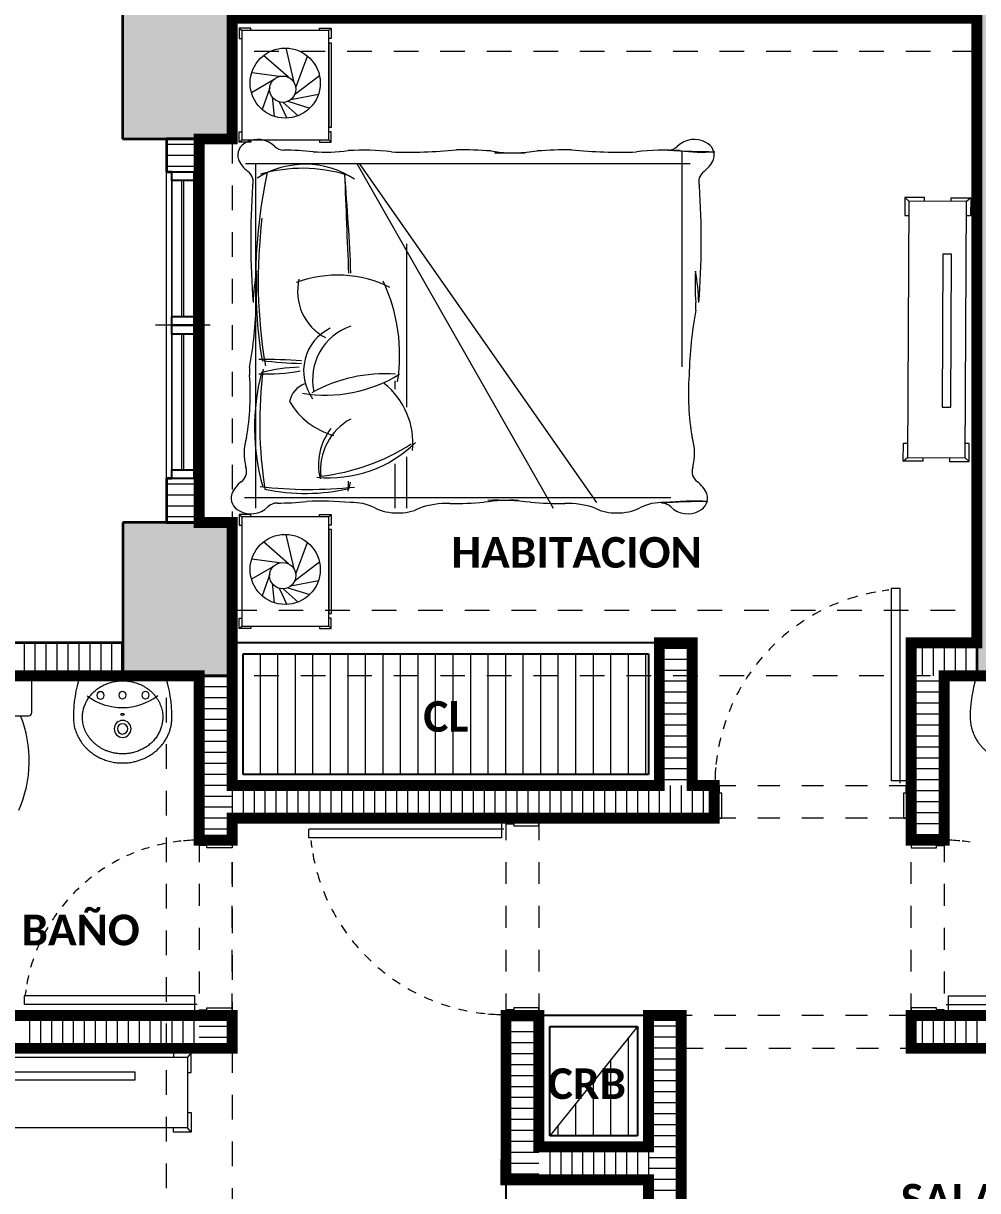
# Model space of a CAD drawing. Header units: metres. Extents: x -144 to 1000, y -717 to 29.
# Drawn here: x 547.71 to 552.06, y -562.77 to -557.44 of the extents above; entities that cross this region are included whole.
import ezdxf

# ---------------------------------------------------------------- set-up
doc = ezdxf.new("R2010")
doc.units = ezdxf.units.M
for name, pattern in [('Basculante', [0.11625, 0.075, -0.04125]), ('basculante modificado', [0.18, 0.1125, -0.0675]), ('Trazo', [0.45, 0.225, -0.225])]:
    doc.linetypes.add(name, pattern=pattern)
doc.layers.get('0').update_dxf_attribs({"color": 1})
doc.layers.add('00-MEDICION', color=30, linetype='Continuous')
for name, color, linetype, lineweight in [('A-DETL', 1, 'Continuous', 9), ('A-DETL-GENF', 1, 'Continuous', 9), ('A-DETL-MEDM', 1, 'Continuous', 30), ('A-DETL-THIN', 1, 'Continuous', 9), ('A-DOOR', 1, 'Continuous', 9), ('A-DOOR-FRAM', 1, 'Continuous', 9), ('A-DOOR-HDLN', 1, 'Trazo', 20), ('A-GENM', 1, 'Continuous', 9), ('A-GLAZ', 1, 'Continuous', 9), ('A-WALL', 4, 'Continuous', 9), ('G-ANNO-TEXT', 2, 'Continuous', 9), ('I-FURN', 2, 'Continuous', 9), ('P-SANR-FIXT', 1, 'Continuous', 9), ('S-COLS', 7, 'Continuous', 9)]:
    doc.layers.add(name, color=color, linetype=linetype, lineweight=lineweight)
doc.layers.add('A-WALL-PATT', color=7, linetype='Continuous', lineweight=35, true_color=0x9c9c9c)
doc.styles.add('Calibri_B', font='calibrib.ttf', dxfattribs={"height": 0.165})

# ---------------------------------------------------------------- blocks, each defined once
blk = doc.blocks.new('O')
at = {"layer": 'S-COLS', "true_color": 0x5c5c5c}
h = blk.add_hatch(color=251, dxfattribs=at)
h.paths.add_polyline_path([(553.0027, -505.1188), (553.5027, -505.1188), (553.5027, -504.2188), (553.0027, -504.2188), (553.0027, -504.9427)])
h.paths.add_polyline_path([(570.8025, -505.1188), (571.3025, -505.1188), (571.3025, -504.2188), (570.8025, -504.2188), (570.8025, -504.9427)])
h.paths.add_polyline_path([(561.2027, -505.1187), (561.2027, -504.2187), (560.7027, -504.2187), (560.7027, -505.1187)])
h.paths.add_polyline_path([(557.3242, -497.4187), (558.9027, -497.4187), (558.9024, -496.9188), (557.2025, -496.9188), (557.2025, -494.7688), (558.9028, -494.7688), (558.9024, -494.2688), (556.9025, -494.2688), (556.9025, -497.4187), (557.0866, -497.4187)])
h.paths.add_polyline_path([(567.1118, -497.4187), (567.5028, -497.4187), (567.5028, -494.2687), (567.0028, -494.2687), (567.0028, -497.4187)])
h.paths.add_polyline_path([(570.9028, -497.4187), (571.3028, -497.4187), (571.3028, -496.7188), (570.9028, -496.7188), (570.9028, -497.3138)])
h.paths.add_polyline_path([(560.7027, -497.4187), (561.2027, -497.4187), (561.2027, -496.5187), (560.7027, -496.5187), (560.7027, -497.3138)])
h.paths.add_polyline_path([(553.5027, -497.4187), (553.5027, -496.7188), (553.0027, -496.7188), (553.0027, -497.4187), (553.2754, -497.4187)])
h.paths.add_polyline_path([(560.7028, -495.1688), (561.2028, -495.1688), (561.2028, -494.2688), (560.7028, -494.2688), (560.7028, -494.2981)])
h.paths.add_polyline_path([(553.5025, -494.9688), (553.5025, -494.2677), (553.0025, -494.2688), (553.0025, -494.9688), (553.2775, -494.9688)])
h.paths.add_polyline_path([(571.0784, -494.9688), (571.3028, -494.9688), (571.3028, -494.2677), (570.9028, -494.2677), (570.9028, -494.9688), (570.9839, -494.9688)])
h.paths.add_polyline_path([(560.7777, -486.2688), (561.2027, -486.2688), (561.2027, -485.3688), (560.7027, -485.3688), (560.7027, -486.2688)])
h.paths.add_polyline_path([(571.3027, -486.2688), (571.3027, -485.3688), (570.8027, -485.3688), (570.8027, -486.2688), (571.2277, -486.2688)])
h.paths.add_polyline_path([(553.2027, -485.6688), (554.1027, -485.6688), (554.1027, -485.1688), (553.2027, -485.1688), (553.2027, -485.5388)])
at = {"layer": 'A-DETL', "color": 7, "linetype": 'basculante modificado'}
for p, q in [((556.9027, -494.5688), (553.5025, -494.5688)), ((553.2023, -496.7173), (553.2023, -494.9688)), ((553.5023, -494.9688), (553.5023, -496.7173)), ((553.5023, -497.1187), (556.9027, -497.1187)), ((553.2027, -504.2187), (553.2027, -497.4187)), ((556.9028, -497.4187), (553.5027, -497.4187)), ((553.5027, -497.4187), (553.5027, -504.2187))]:
    blk.add_line(p, q, dxfattribs=at)
at = {"layer": 'A-DETL-GENF', "lineweight": 25}
for p, q in [((553.2275, -495.1588), (553.2275, -495.1188)), ((553.2275, -495.1188), (553.3275, -495.1188)), ((553.3275, -495.1188), (553.3275, -495.1588)), ((553.3275, -495.1588), (553.2275, -495.1588)), ((553.2275, -495.8188), (553.2275, -495.7788)), ((553.2275, -495.7788), (553.3275, -495.7788)), ((553.3275, -495.7788), (553.3275, -495.8188)), ((553.3275, -495.8188), (553.2275, -495.8188)), ((553.2275, -495.8588), (553.2275, -495.8188)), ((553.2275, -495.8188), (553.3275, -495.8188)), ((553.3275, -495.8588), (553.2275, -495.8588)), ((553.3275, -495.8188), (553.3275, -495.8588)), ((553.2275, -496.5188), (553.2275, -496.4788)), ((553.2275, -496.4788), (553.3275, -496.4788)), ((553.3275, -496.4788), (553.3275, -496.5188)), ((553.3275, -496.5188), (553.2275, -496.5188))]:
    blk.add_line(p, q, dxfattribs=at)
at = {"layer": 'A-DETL-GENF'}
for p, q in [((553.2275, -495.7788), (553.2275, -495.1588)), ((553.2725, -495.7788), (553.2725, -495.1588)), ((553.2825, -495.7788), (553.2825, -495.1588)), ((553.3275, -495.7788), (553.3275, -495.1588)), ((553.2275, -496.4788), (553.2275, -495.8588)), ((553.2725, -496.4788), (553.2725, -495.8588)), ((553.2825, -496.4788), (553.2825, -495.8588)), ((553.3275, -496.4788), (553.3275, -495.8588))]:
    blk.add_line(p, q, dxfattribs=at)
at = {"layer": 'A-DETL-GENF', "color": 251, "true_color": 0x535353}
for p, q in [((553.6313, -497.8687), (553.6313, -497.3187)), ((553.7113, -497.8687), (553.7113, -497.3187)), ((553.7913, -497.8687), (553.7913, -497.3187)), ((553.8713, -497.8687), (553.8713, -497.3187)), ((553.9513, -497.8687), (553.9513, -497.3187)), ((554.0313, -497.8687), (554.0313, -497.3187)), ((554.1113, -497.8687), (554.1113, -497.3187)), ((554.1913, -497.8687), (554.1913, -497.3187)), ((554.2713, -497.8687), (554.2713, -497.3187)), ((554.3513, -497.8687), (554.3513, -497.3187)), ((554.4313, -497.8687), (554.4313, -497.3187)), ((554.5113, -497.8687), (554.5113, -497.3187)), ((554.5913, -497.8687), (554.5913, -497.3187)), ((554.6713, -497.8687), (554.6713, -497.3187)), ((554.7513, -497.8687), (554.7513, -497.3187)), ((554.8313, -497.8687), (554.8313, -497.3187)), ((554.9113, -497.8687), (554.9113, -497.3187)), ((554.9913, -497.8687), (554.9913, -497.3187)), ((555.0713, -497.8687), (555.0713, -497.3187)), ((555.1513, -497.8687), (555.1513, -497.3187)), ((555.2313, -497.8687), (555.2313, -497.3187)), ((555.3113, -497.8687), (555.3113, -497.3187)), ((555.3913, -497.8687), (555.3913, -497.3187)), ((555.3113, -499.5187), (555.3113, -499.07)), ((555.2313, -499.5187), (555.2313, -499.17)), ((555.1513, -499.5187), (555.1513, -499.2701)), ((555.0713, -499.5187), (555.0713, -499.3701)), ((554.9913, -499.5187), (554.9913, -499.4702))]:
    blk.add_line(p, q, dxfattribs=at)
at = {"layer": 'A-DETL-GENF', "linetype": 'Basculante'}
for p, q in [((555.7024, -498.0687), (555.7024, -497.9187)), ((555.7024, -497.9187), (556.6024, -497.9187)), ((556.6024, -497.9187), (556.6024, -498.0687)), ((554.7526, -498.0687), (554.9026, -498.0687)), ((554.7526, -498.9687), (554.7526, -498.0687)), ((554.9026, -498.0687), (554.9026, -498.9687)), ((556.6024, -498.0687), (555.7024, -498.0687)), ((553.5023, -498.1687), (553.3523, -498.1687)), ((553.3523, -498.1687), (553.3523, -498.9687)), ((553.5023, -498.9687), (553.5023, -498.1687)), ((556.6024, -498.9687), (556.6024, -498.1687)), ((556.6024, -498.1687), (556.7524, -498.1687)), ((556.7524, -498.1687), (556.7524, -498.9687)), ((553.3523, -498.9687), (553.5023, -498.9687)), ((554.9026, -498.9687), (554.7526, -498.9687)), ((556.6024, -498.9687), (555.5524, -498.9687)), ((556.7524, -498.9687), (556.6024, -498.9687)), ((555.5524, -499.1187), (556.6024, -499.1187))]:
    blk.add_line(p, q, dxfattribs=at)
at = {"layer": 'A-DETL-MEDM'}
for p, q in [((555.5524, -498.9687), (555.5524, -499.1187)), ((556.6024, -499.1187), (556.6024, -498.9687))]:
    blk.add_line(p, q, dxfattribs=at)
at = {"layer": 'A-DETL-THIN'}
for p, q in [((555.4024, -497.3187), (553.5523, -497.3187)), ((553.5523, -497.3187), (553.5523, -497.8687)), ((555.4024, -497.8687), (555.4024, -497.3187)), ((553.5523, -497.8687), (555.4024, -497.8687)), ((555.3524, -499.0187), (554.9526, -499.5187)), ((555.3524, -499.5187), (555.3524, -499.0187)), ((554.9526, -499.5187), (555.3524, -499.5187))]:
    blk.add_line(p, q, dxfattribs=at)
at = {"layer": 'A-DOOR', "lineweight": 15}
for p, q in [((556.5124, -497.0187), (556.5524, -497.0187)), ((556.5124, -497.8987), (556.5124, -497.0187)), ((556.5524, -497.9087), (556.5524, -497.0187)), ((556.5874, -497.8987), (556.5124, -497.8987)), ((556.5874, -497.9087), (556.5874, -497.8987)), ((556.6024, -497.9087), (556.5874, -497.9087)), ((554.7326, -498.0837), (554.7326, -498.1587)), ((554.7426, -498.0837), (554.7326, -498.0837)), ((554.7426, -498.0687), (554.7426, -498.0837)), ((553.8526, -498.1587), (553.8526, -498.1187)), ((554.7426, -498.1187), (553.8526, -498.1187)), ((554.7326, -498.1587), (553.8526, -498.1587)), ((552.5523, -498.8787), (552.5523, -498.9187)), ((553.3323, -498.8787), (552.5523, -498.8787)), ((553.3323, -498.9537), (553.3323, -498.8787)), ((556.7724, -498.8787), (557.5524, -498.8787)), ((556.7724, -498.9537), (556.7724, -498.8787)), ((553.3423, -498.9187), (552.5523, -498.9187)), ((553.3423, -498.9537), (553.3323, -498.9537)), ((553.3423, -498.9687), (553.3423, -498.9537)), ((556.7624, -498.9187), (557.5524, -498.9187)), ((556.7624, -498.9537), (556.7724, -498.9537)), ((556.7624, -498.9687), (556.7624, -498.9537))]:
    blk.add_line(p, q, dxfattribs=at)
at = {"layer": 'A-DOOR'}
for p, q in [((556.6024, -497.9187), (556.6024, -498.0687)), ((554.7526, -498.0687), (554.9026, -498.0687)), ((553.3523, -498.9687), (553.5023, -498.9687)), ((556.7524, -498.9687), (556.6024, -498.9687))]:
    blk.add_line(p, q, dxfattribs=at)
for centre, radius, start, end in [((556.6008, -497.9167), 0.8947, 100.2582, 103.1511), ((556.6008, -497.9167), 0.8947, 100.2582, 103.1511), ((556.6008, -497.9167), 0.8947, 96.4594, 98.45), ((556.6008, -497.9167), 0.8947, 111.7283, 114.5549), ((556.6008, -497.9167), 0.8947, 105.8316, 108.8857), ((556.6008, -497.9167), 0.8947, 117.366, 120.1622), ((556.6008, -497.9167), 0.8947, 122.9441, 125.7122), ((556.6008, -497.9167), 0.8947, 128.4672, 131.2097), ((556.6008, -497.9167), 0.8947, 133.9406, 136.6605), ((556.6008, -497.9167), 0.8947, 139.3702, 142.0705), ((556.6008, -497.9167), 0.8947, 144.7622, 147.4462), ((556.6008, -497.9167), 0.8947, 150.1233, 152.7944), ((556.6008, -497.9167), 0.8947, 155.4605, 158.1223), ((556.6008, -497.9167), 0.8947, 160.7809, 163.4371), ((556.6008, -497.9167), 0.8947, 166.0919, 168.7462), ((556.6008, -497.9167), 0.8947, 171.4009, 174.0571), ((556.6008, -497.9167), 0.8947, 174.8602, 180), ((553.3523, -498.9687), 0.8, 106.5629, 109.2191), ((553.3523, -498.9687), 0.8, 101.2538, 103.9081), ((553.3523, -498.9687), 0.8, 95.9429, 98.5991), ((553.3523, -498.9687), 0.8, 90, 95.1398), ((554.7505, -498.0702), 0.8947, 186.4594, 188.45), ((556.7524, -498.9687), 0.8, 84.8602, 90), ((556.7524, -498.9687), 0.8, 81.4009, 84.0571), ((553.3523, -498.9687), 0.8, 117.2056, 119.8767), ((553.3523, -498.9687), 0.8, 111.8777, 114.5395), ((554.7505, -498.0702), 0.8947, 190.2582, 193.1511), ((554.7505, -498.0702), 0.8947, 190.2582, 193.1511), ((553.3523, -498.9687), 0.8, 122.5538, 125.2378), ((554.7505, -498.0702), 0.8947, 195.8316, 198.8857), ((553.3523, -498.9687), 0.8, 127.9295, 130.6298), ((553.3523, -498.9687), 0.8, 133.3395, 136.0594), ((554.7505, -498.0702), 0.8947, 201.7283, 204.5549), ((553.3523, -498.9687), 0.8, 138.7903, 141.5328), ((553.3523, -498.9687), 0.8, 144.2878, 147.0559), ((554.7505, -498.0702), 0.8947, 207.366, 210.1622), ((553.3523, -498.9687), 0.8, 149.8378, 152.634), ((554.7505, -498.0702), 0.8947, 212.9441, 215.7122), ((554.7505, -498.0702), 0.8947, 218.4672, 221.2097), ((553.3523, -498.9687), 0.8, 155.4451, 158.2717), ((553.3523, -498.9687), 0.8, 161.1143, 164.1684), ((554.7505, -498.0702), 0.8947, 223.9406, 226.6605), ((553.3523, -498.9687), 0.8, 166.8489, 169.7418), ((553.3523, -498.9687), 0.8, 166.8489, 169.7418), ((554.7505, -498.0702), 0.8947, 229.3702, 232.0705), ((554.7505, -498.0702), 0.8947, 234.7622, 237.4462), ((554.7505, -498.0702), 0.8947, 240.1233, 242.7944), ((553.3523, -498.9687), 0.8, 171.55, 173.5406), ((554.7505, -498.0702), 0.8947, 245.4605, 248.1223), ((554.7505, -498.0702), 0.8947, 250.7809, 253.4371), ((554.7505, -498.0702), 0.8947, 256.0919, 258.7462), ((554.7505, -498.0702), 0.8947, 261.4009, 264.0571), ((554.7505, -498.0702), 0.8947, 264.8602, 270)]:
    blk.add_arc(centre, radius, start, end, dxfattribs=at)
at = {"layer": 'A-DOOR-FRAM', "lineweight": 15}
for p, q in [((555.7274, -497.9187), (555.7024, -497.9187)), ((555.7274, -497.9537), (555.7274, -497.9187)), ((556.6024, -497.9187), (556.5774, -497.9187)), ((556.5774, -497.9187), (556.5774, -497.9537)), ((555.7374, -497.9537), (555.7274, -497.9537)), ((555.7374, -498.0687), (555.7374, -497.9537)), ((556.5774, -497.9537), (556.5674, -497.9537)), ((556.5674, -497.9537), (556.5674, -498.0687)), ((554.7526, -498.0687), (554.7526, -498.0937)), ((554.7526, -498.0937), (554.7876, -498.0937)), ((554.7876, -498.0937), (554.7876, -498.1037)), ((554.9026, -498.1037), (554.9026, -498.0687)), ((555.7024, -498.0687), (555.7374, -498.0687)), ((556.5674, -498.0687), (556.6024, -498.0687)), ((554.7876, -498.1037), (554.9026, -498.1037)), ((553.3523, -498.1937), (553.3523, -498.1687)), ((553.3873, -498.1937), (553.3523, -498.1937)), ((553.3873, -498.2037), (553.3873, -498.1937)), ((553.5023, -498.2037), (553.3873, -498.2037)), ((553.5023, -498.1687), (553.5023, -498.2037)), ((556.6024, -498.1687), (556.6024, -498.2037)), ((556.6024, -498.2037), (556.7174, -498.2037)), ((556.7174, -498.2037), (556.7174, -498.1937)), ((556.7174, -498.1937), (556.7524, -498.1937)), ((556.7524, -498.1937), (556.7524, -498.1687)), ((553.3523, -498.9437), (553.3873, -498.9437)), ((553.3523, -498.9687), (553.3523, -498.9437)), ((553.3873, -498.9337), (553.5023, -498.9337)), ((553.3873, -498.9437), (553.3873, -498.9337)), ((553.5023, -498.9337), (553.5023, -498.9687)), ((554.7876, -498.9437), (554.7526, -498.9437)), ((554.7526, -498.9437), (554.7526, -498.9687)), ((554.9026, -498.9337), (554.7876, -498.9337)), ((554.7876, -498.9337), (554.7876, -498.9437)), ((554.9026, -498.9687), (554.9026, -498.9337)), ((556.6024, -498.9337), (556.6024, -498.9687)), ((556.7174, -498.9337), (556.6024, -498.9337)), ((556.7174, -498.9437), (556.7174, -498.9337)), ((556.7524, -498.9437), (556.7174, -498.9437)), ((556.7524, -498.9687), (556.7524, -498.9437))]:
    blk.add_line(p, q, dxfattribs=at)
at = {"layer": 'A-DOOR-HDLN'}
for p, q in [((555.7024, -498.0687), (555.7024, -497.9187)), ((553.5023, -498.1687), (553.3523, -498.1687)), ((556.6024, -498.1687), (556.7524, -498.1687)), ((554.9026, -498.9687), (554.7526, -498.9687))]:
    blk.add_line(p, q, dxfattribs=at)
at = {"layer": 'A-GENM', "lineweight": 25}
for p, q in [((553.5023, -497.2687), (553.5023, -497.9187)), ((555.4524, -497.2687), (553.5023, -497.2687)), ((555.4524, -497.9187), (555.4524, -497.2687)), ((553.5523, -497.8687), (553.5523, -497.3187)), ((553.5523, -497.3187), (555.4024, -497.3187)), ((555.4024, -497.3187), (555.4024, -497.8687)), ((555.4024, -497.8687), (553.5523, -497.8687)), ((553.5023, -497.9187), (555.4524, -497.9187)), ((554.9026, -498.9687), (554.9026, -499.5687)), ((555.4024, -498.9687), (554.9026, -498.9687)), ((555.4024, -499.5687), (555.4024, -498.9687)), ((554.9526, -499.5187), (554.9526, -499.0187)), ((554.9526, -499.0187), (555.3524, -499.0187)), ((555.3524, -499.0187), (555.3524, -499.5187)), ((555.3524, -499.5187), (554.9526, -499.5187)), ((554.9026, -499.5687), (555.4024, -499.5687)), ((555.4024, -499.7187), (554.7524, -499.7187)), ((554.7524, -499.7187), (554.7524, -502.2187)), ((555.4024, -502.2187), (555.4024, -499.7187))]:
    blk.add_line(p, q, dxfattribs=at)
at = {"layer": 'A-GLAZ'}
for p, q in [((553.2275, -495.1188), (553.3275, -495.1188)), ((553.2275, -495.1188), (553.2275, -495.8188)), ((553.3275, -495.8188), (553.3275, -495.1188)), ((553.4025, -495.8188), (553.1525, -495.8188)), ((553.2275, -495.8188), (553.3275, -495.8188)), ((553.2275, -495.8188), (553.3275, -495.8188)), ((553.2275, -495.8188), (553.2275, -496.5188)), ((553.3275, -496.5188), (553.3275, -495.8188)), ((553.2275, -496.5188), (553.3275, -496.5188))]:
    blk.add_line(p, q, dxfattribs=at)
at = {"layer": 'A-WALL', "lineweight": 35}
for p, q in [((553.2025, -494.9688), (553.2025, -495.1188)), ((553.3525, -494.9688), (553.2025, -494.9688)), ((553.3525, -495.1188), (553.3525, -494.9688)), ((553.2025, -495.1188), (553.2275, -495.1188)), ((553.3275, -495.1188), (553.3525, -495.1188)), ((553.2025, -496.5188), (553.2025, -496.7188)), ((553.2275, -496.5188), (553.2025, -496.5188)), ((553.3525, -496.5188), (553.3275, -496.5188)), ((553.3525, -496.7188), (553.3525, -496.5188)), ((553.2025, -496.7188), (553.3525, -496.7188)), ((553.0025, -497.2687), (551.0526, -497.2687)), ((553.0025, -497.4187), (553.0025, -497.2687)), ((555.4524, -497.2687), (555.4524, -497.9187)), ((555.6024, -497.2687), (555.4524, -497.2687)), ((555.6024, -497.9187), (555.6024, -497.2687)), ((556.6024, -497.2687), (556.6024, -498.1687)), ((556.9027, -497.2687), (556.6024, -497.2687)), ((556.9027, -497.4187), (556.9027, -497.2687)), ((551.2026, -497.4187), (553.0025, -497.4187)), ((553.3523, -497.4187), (553.3523, -498.1687)), ((553.5023, -497.4187), (553.3523, -497.4187)), ((553.5023, -497.9187), (553.5023, -497.4187)), ((556.7524, -498.1687), (556.7524, -497.4187)), ((556.7524, -497.4187), (556.9027, -497.4187)), ((555.4524, -497.9187), (553.5023, -497.9187)), ((555.7024, -497.9187), (555.6024, -497.9187)), ((555.7024, -498.0687), (555.7024, -497.9187)), ((553.5023, -498.1687), (553.5023, -498.0687)), ((553.5023, -498.0687), (555.7024, -498.0687)), ((553.3523, -498.1687), (553.5023, -498.1687)), ((556.6024, -498.1687), (556.7524, -498.1687)), ((553.5023, -498.9687), (551.2026, -498.9687)), ((553.5023, -499.1187), (553.5023, -498.9687)), ((554.7526, -498.9687), (554.7526, -499.7187)), ((554.9026, -498.9687), (554.7526, -498.9687)), ((554.9026, -499.5687), (554.9026, -498.9687)), ((555.4024, -498.9687), (555.4024, -499.5687)), ((555.5524, -498.9687), (555.4024, -498.9687)), ((558.9524, -498.9687), (556.6024, -498.9687)), ((551.2026, -499.1187), (553.5023, -499.1187)), ((555.5524, -503.1187), (555.5524, -499.1187)), ((556.6024, -499.1187), (559.1024, -499.1187)), ((555.4024, -499.5687), (554.9026, -499.5687)), ((554.7526, -499.7187), (555.4024, -499.7187)), ((555.4024, -499.7187), (555.4024, -502.2187))]:
    blk.add_line(p, q, dxfattribs=at)
at = {"layer": 'A-WALL'}
for p, q in [((553.2025, -496.5188), (553.2025, -495.1188)), ((553.3525, -495.1188), (553.3525, -496.5188))]:
    blk.add_line(p, q, dxfattribs=at)
at = {"layer": 'A-WALL-PATT', "color": 8, "lineweight": 5, "true_color": 0x727272}
for p, q in [((553.3525, -494.9938), (553.2025, -494.9938)), ((553.3525, -495.0438), (553.2025, -495.0438)), ((553.3525, -495.0938), (553.2025, -495.0938)), ((553.3525, -496.5438), (553.2025, -496.5438)), ((553.3525, -496.5938), (553.2025, -496.5938)), ((553.3525, -496.6438), (553.2025, -496.6438)), ((553.3525, -496.6938), (553.2025, -496.6938)), ((552.5523, -497.2687), (552.5523, -497.4187)), ((552.6023, -497.2687), (552.6023, -497.4187)), ((552.6523, -497.2687), (552.6523, -497.4187)), ((552.7023, -497.2687), (552.7023, -497.4187)), ((552.7523, -497.2687), (552.7523, -497.4187)), ((552.8023, -497.2687), (552.8023, -497.4187)), ((552.8523, -497.2687), (552.8523, -497.4187)), ((552.9023, -497.2687), (552.9023, -497.4187)), ((552.9523, -497.2687), (552.9523, -497.4187)), ((553.0023, -497.2687), (553.0023, -497.4187)), ((555.6024, -497.2938), (555.4524, -497.2938)), ((556.6523, -497.2687), (556.6523, -497.4187)), ((556.7023, -497.2687), (556.7023, -497.4187)), ((556.7523, -497.2687), (556.7523, -497.4187)), ((556.8023, -497.2687), (556.8023, -497.4187)), ((556.8523, -497.2687), (556.8523, -497.4187)), ((556.9023, -497.2687), (556.9023, -497.4187)), ((555.6024, -497.3438), (555.4524, -497.3438)), ((555.6024, -497.3938), (555.4524, -497.3938)), ((553.5023, -497.4188), (553.3523, -497.4188)), ((555.6024, -497.4438), (555.4524, -497.4438)), ((556.7524, -497.4438), (556.6024, -497.4438)), ((553.5023, -497.4688), (553.3523, -497.4688)), ((555.6024, -497.4938), (555.4524, -497.4938)), ((556.7524, -497.4938), (556.6024, -497.4938)), ((553.5023, -497.5188), (553.3523, -497.5188)), ((553.5023, -497.5688), (553.3523, -497.5688)), ((555.6024, -497.5438), (555.4524, -497.5438)), ((556.7524, -497.5438), (556.6024, -497.5438)), ((553.5023, -497.6188), (553.3523, -497.6188)), ((555.6024, -497.5938), (555.4524, -497.5938)), ((556.7524, -497.5938), (556.6024, -497.5938)), ((553.5023, -497.6688), (553.3523, -497.6688)), ((555.6024, -497.6438), (555.4524, -497.6438)), ((556.7524, -497.6438), (556.6024, -497.6438)), ((553.5023, -497.7188), (553.3523, -497.7188)), ((555.6024, -497.6938), (555.4524, -497.6938)), ((556.7524, -497.6938), (556.6024, -497.6938)), ((553.5023, -497.7688), (553.3523, -497.7688)), ((555.6024, -497.7438), (555.4524, -497.7438)), ((556.7524, -497.7438), (556.6024, -497.7438)), ((553.5023, -497.8188), (553.3523, -497.8188)), ((555.6024, -497.7938), (555.4524, -497.7938)), ((556.7524, -497.7938), (556.6024, -497.7938)), ((553.5023, -497.8688), (553.3523, -497.8688)), ((555.6024, -497.8438), (555.4524, -497.8438)), ((556.7524, -497.8438), (556.6024, -497.8438)), ((553.5023, -497.9188), (553.3523, -497.9188)), ((553.5023, -497.9187), (553.5023, -498.0687)), ((553.5523, -497.9187), (553.5523, -498.0687)), ((553.6023, -497.9187), (553.6023, -498.0687)), ((553.6523, -497.9187), (553.6523, -498.0687)), ((553.7023, -497.9187), (553.7023, -498.0687)), ((553.7523, -497.9187), (553.7523, -498.0687)), ((553.8023, -497.9187), (553.8023, -498.0687)), ((553.8523, -497.9187), (553.8523, -498.0687)), ((553.9023, -497.9187), (553.9023, -498.0687)), ((553.9523, -497.9187), (553.9523, -498.0687)), ((554.0023, -497.9187), (554.0023, -498.0687)), ((554.0523, -497.9187), (554.0523, -498.0687)), ((554.1023, -497.9187), (554.1023, -498.0687)), ((554.1523, -497.9187), (554.1523, -498.0687)), ((554.2023, -497.9187), (554.2023, -498.0687)), ((554.2523, -497.9187), (554.2523, -498.0687)), ((554.3023, -497.9187), (554.3023, -498.0687)), ((554.3523, -497.9187), (554.3523, -498.0687)), ((554.4023, -497.9187), (554.4023, -498.0687)), ((554.4523, -497.9187), (554.4523, -498.0687)), ((554.5023, -497.9187), (554.5023, -498.0687)), ((554.5523, -497.9187), (554.5523, -498.0687)), ((554.6023, -497.9187), (554.6023, -498.0687)), ((554.6523, -497.9187), (554.6523, -498.0687)), ((554.7023, -497.9187), (554.7023, -498.0687)), ((554.7523, -497.9187), (554.7523, -498.0687)), ((554.8023, -497.9187), (554.8023, -498.0687)), ((554.8523, -497.9187), (554.8523, -498.0687)), ((554.9023, -497.9187), (554.9023, -498.0687)), ((554.9523, -497.9187), (554.9523, -498.0687)), ((555.0023, -497.9187), (555.0023, -498.0687)), ((555.0523, -497.9187), (555.0523, -498.0687)), ((555.1023, -497.9187), (555.1023, -498.0687)), ((555.1523, -497.9187), (555.1523, -498.0687)), ((555.2023, -497.9187), (555.2023, -498.0687)), ((555.2523, -497.9187), (555.2523, -498.0687)), ((555.3023, -497.9187), (555.3023, -498.0687)), ((555.3523, -497.9187), (555.3523, -498.0687)), ((555.4023, -497.9187), (555.4023, -498.0687)), ((555.4523, -497.9187), (555.4523, -498.0687)), ((555.6024, -497.8938), (555.4524, -497.8938)), ((555.5023, -497.9187), (555.5023, -498.0687)), ((555.5523, -497.9187), (555.5523, -498.0687)), ((555.6023, -497.9187), (555.6023, -498.0687)), ((555.6523, -497.9187), (555.6523, -498.0687)), ((555.7023, -497.9187), (555.7023, -498.0687)), ((556.7524, -497.8938), (556.6024, -497.8938)), ((553.5023, -497.9688), (553.3523, -497.9688)), ((556.7524, -497.9438), (556.6024, -497.9438)), ((556.7524, -497.9938), (556.6024, -497.9938)), ((553.5023, -498.0188), (553.3523, -498.0188)), ((556.7524, -498.0438), (556.6024, -498.0438)), ((553.5023, -498.0688), (553.3523, -498.0688)), ((556.7524, -498.0938), (556.6024, -498.0938)), ((553.5023, -498.1188), (553.3523, -498.1188)), ((556.7524, -498.1438), (556.6024, -498.1438)), ((552.5773, -498.9687), (552.5773, -499.1187)), ((552.6273, -498.9687), (552.6273, -499.1187)), ((552.6773, -498.9687), (552.6773, -499.1187)), ((552.7273, -498.9687), (552.7273, -499.1187)), ((552.7773, -498.9687), (552.7773, -499.1187)), ((552.8273, -498.9687), (552.8273, -499.1187)), ((552.8773, -498.9687), (552.8773, -499.1187)), ((552.9273, -498.9687), (552.9273, -499.1187)), ((552.9773, -498.9687), (552.9773, -499.1187)), ((553.0273, -498.9687), (553.0273, -499.1187)), ((553.0773, -498.9687), (553.0773, -499.1187)), ((553.1273, -498.9687), (553.1273, -499.1187)), ((553.1773, -498.9687), (553.1773, -499.1187)), ((553.2273, -498.9687), (553.2273, -499.1187)), ((553.2773, -498.9687), (553.2773, -499.1187)), ((553.3273, -498.9687), (553.3273, -499.1187)), ((553.5023, -498.9688), (553.3523, -498.9688)), ((554.9026, -498.9938), (554.7526, -498.9938)), ((556.6523, -498.9687), (556.6523, -499.1187)), ((556.7023, -498.9687), (556.7023, -499.1187)), ((556.7523, -498.9687), (556.7523, -499.1187)), ((556.8023, -498.9687), (556.8023, -499.1187)), ((556.8523, -498.9687), (556.8523, -499.1187)), ((556.9023, -498.9687), (556.9023, -499.1187)), ((553.5023, -499.0188), (553.3523, -499.0188)), ((554.9026, -499.0438), (554.7526, -499.0438)), ((555.5524, -499.0178), (555.4024, -499.0178)), ((553.5023, -499.0688), (553.3523, -499.0688)), ((554.9026, -499.0938), (554.7526, -499.0938)), ((555.5524, -499.0678), (555.4024, -499.0678)), ((554.9026, -499.1438), (554.7526, -499.1438)), ((555.5524, -499.1178), (555.4024, -499.1178)), ((555.5524, -499.1678), (555.4024, -499.1678)), ((554.9026, -499.1938), (554.7526, -499.1938)), ((555.5524, -499.2178), (555.4024, -499.2178)), ((554.9026, -499.2438), (554.7526, -499.2438)), ((555.5524, -499.2678), (555.4024, -499.2678)), ((554.9026, -499.2938), (554.7526, -499.2938)), ((555.5524, -499.3178), (555.4024, -499.3178)), ((554.9026, -499.3438), (554.7526, -499.3438)), ((555.5524, -499.3678), (555.4024, -499.3678)), ((554.9026, -499.3938), (554.7526, -499.3938)), ((555.5524, -499.4178), (555.4024, -499.4178)), ((554.9026, -499.4438), (554.7526, -499.4438)), ((555.5524, -499.4678), (555.4024, -499.4678)), ((554.9026, -499.4938), (554.7526, -499.4938)), ((555.5524, -499.5178), (555.4024, -499.5178)), ((554.9026, -499.5438), (554.7526, -499.5438)), ((554.9026, -499.5938), (554.7526, -499.5938)), ((554.9523, -499.5687), (554.9523, -499.7187)), ((555.0023, -499.5687), (555.0023, -499.7187)), ((555.0523, -499.5687), (555.0523, -499.7187)), ((555.1023, -499.5687), (555.1023, -499.7187)), ((555.1523, -499.5687), (555.1523, -499.7187)), ((555.2023, -499.5687), (555.2023, -499.7187)), ((555.2523, -499.5687), (555.2523, -499.7187)), ((555.3023, -499.5687), (555.3023, -499.7187)), ((555.3523, -499.5687), (555.3523, -499.7187)), ((555.4023, -499.5687), (555.4023, -499.7187)), ((555.5524, -499.5678), (555.4024, -499.5678)), ((554.9026, -499.6438), (554.7526, -499.6438)), ((555.5524, -499.6178), (555.4024, -499.6178)), ((554.9026, -499.6938), (554.7526, -499.6938)), ((555.5524, -499.6678), (555.4024, -499.6678)), ((555.5524, -499.7178), (555.4024, -499.7178)), ((555.5524, -499.7678), (555.4024, -499.7678))]:
    blk.add_line(p, q, dxfattribs=at)
at = {"layer": 'I-FURN'}
for p, q in [((553.5352, -494.4632), (553.5461, -494.4731)), ((553.5352, -494.4632), (553.5352, -494.5108)), ((553.5876, -494.4632), (553.5352, -494.4632)), ((553.5461, -494.4731), (553.5461, -494.9731)), ((553.9433, -494.4731), (553.5461, -494.4731)), ((553.5876, -494.4731), (553.5876, -494.4632)), ((553.9018, -494.4632), (553.9542, -494.4632)), ((553.9018, -494.4731), (553.9018, -494.4632)), ((553.9433, -494.4731), (553.9542, -494.4632)), ((553.9433, -494.9731), (553.9433, -494.4731)), ((553.9542, -494.4632), (553.9542, -494.5108)), ((553.5352, -494.5108), (553.5461, -494.5108)), ((553.9542, -494.5108), (553.9433, -494.5108)), ((553.9433, -494.532), (553.9433, -494.9142)), ((553.956, -494.532), (553.9433, -494.532)), ((553.956, -494.9142), (553.956, -494.532)), ((553.7851, -494.7112), (553.7496, -494.5535)), ((553.759, -494.6873), (553.6454, -494.588)), ((553.7929, -494.7342), (553.8466, -494.5903)), ((553.7181, -494.6835), (553.5916, -494.6667)), ((553.7869, -494.7662), (553.9007, -494.6785)), ((553.6906, -494.6995), (553.591, -494.7585)), ((553.6737, -494.7349), (553.639, -494.8338)), ((553.6844, -494.7763), (553.6949, -494.8657)), ((553.7165, -494.7992), (553.752, -494.8734)), ((553.7567, -494.7968), (553.8565, -494.828)), ((553.7701, -494.789), (553.8966, -494.7636)), ((553.7356, -494.8015), (553.8032, -494.8627)), ((553.5352, -494.9354), (553.5461, -494.9354)), ((553.5352, -494.9831), (553.5352, -494.9354)), ((553.9433, -494.9142), (553.956, -494.9142)), ((553.9542, -494.9354), (553.9433, -494.9354)), ((553.9542, -494.9831), (553.9542, -494.9354)), ((553.5352, -494.9831), (553.5461, -494.9731)), ((553.5876, -494.9831), (553.5352, -494.9831)), ((553.5461, -494.9731), (553.9433, -494.9731)), ((553.5876, -494.9731), (553.5876, -494.9831)), ((553.9018, -494.9731), (553.9018, -494.9831)), ((553.9018, -494.9831), (553.9542, -494.9831)), ((553.9542, -494.9831), (553.9433, -494.9731)), ((555.5548, -495.0252), (555.5548, -496.0092)), ((553.5632, -495.0803), (555.593, -495.0803)), ((553.6094, -495.0803), (553.6094, -496.5251)), ((554.0718, -495.0803), (554.9682, -496.6541)), ((554.0818, -495.0803), (555.1652, -496.6272)), ((556.5729, -495.2359), (556.5725, -495.3173)), ((556.6625, -495.2364), (556.5729, -495.2359)), ((556.5729, -495.2359), (556.5915, -495.253)), ((556.5915, -495.253), (556.5849, -496.4218)), ((556.8552, -495.2545), (556.5915, -495.253)), ((556.6624, -495.2534), (556.6625, -495.2364)), ((556.7843, -495.2541), (556.7844, -495.2371)), ((556.7844, -495.2371), (556.874, -495.2376)), ((556.8486, -496.4233), (556.8552, -495.2545)), ((556.874, -495.2376), (556.8552, -495.2545)), ((556.874, -495.2376), (556.8735, -495.319)), ((556.5725, -495.3173), (556.5911, -495.3174)), ((556.8735, -495.319), (556.8548, -495.3189)), ((554.2983, -495.4467), (554.2983, -496.193)), ((556.7474, -495.4939), (556.7435, -496.1927)), ((556.7867, -495.4941), (556.7474, -495.4939)), ((556.7827, -496.193), (556.7867, -495.4941)), ((553.6094, -496.0092), (553.6094, -496.6541)), ((554.2453, -496.0722), (554.2453, -496.1108)), ((556.7435, -496.1927), (556.7827, -496.193)), ((556.5661, -496.4387), (556.5665, -496.3573)), ((556.5665, -496.3573), (556.5852, -496.3574)), ((556.8676, -496.359), (556.8489, -496.3589)), ((556.8671, -496.4404), (556.8676, -496.359)), ((554.2453, -496.4514), (554.2453, -496.6541)), ((554.2983, -496.4199), (554.2983, -496.6541)), ((556.5661, -496.4387), (556.5849, -496.4218)), ((556.6556, -496.4392), (556.5661, -496.4387)), ((556.5849, -496.4218), (556.8486, -496.4233)), ((556.6557, -496.4222), (556.6556, -496.4392)), ((556.7777, -496.4229), (556.7776, -496.4399)), ((556.7776, -496.4399), (556.8671, -496.4404)), ((556.8671, -496.4404), (556.8486, -496.4233)), ((553.5582, -496.6053), (555.5043, -496.6053)), ((553.5352, -496.6829), (553.5461, -496.6928)), ((553.5352, -496.6829), (553.5352, -496.7305)), ((553.5876, -496.6829), (553.5352, -496.6829)), ((553.5461, -496.6928), (553.5461, -497.1928)), ((553.9433, -496.6928), (553.5461, -496.6928)), ((553.5876, -496.6928), (553.5876, -496.6829)), ((553.9018, -496.6829), (553.9542, -496.6829)), ((553.9018, -496.6928), (553.9018, -496.6829)), ((553.9542, -496.6829), (553.9433, -496.6928)), ((553.9433, -497.1928), (553.9433, -496.6928)), ((553.9542, -496.6829), (553.9542, -496.7305)), ((553.5352, -496.7305), (553.5461, -496.7305)), ((553.9542, -496.7305), (553.9433, -496.7305)), ((553.9433, -496.7517), (553.9433, -497.1339)), ((553.956, -496.7517), (553.9433, -496.7517)), ((553.956, -497.1339), (553.956, -496.7517)), ((553.759, -496.9071), (553.6454, -496.8077)), ((553.7851, -496.9309), (553.7496, -496.7732)), ((553.7929, -496.9539), (553.8466, -496.8101)), ((553.6906, -496.9192), (553.591, -496.9782)), ((553.7181, -496.9032), (553.5916, -496.8864)), ((553.7869, -496.9859), (553.9007, -496.8982)), ((553.6737, -496.9546), (553.639, -497.0535)), ((553.7701, -497.0087), (553.8966, -496.9833)), ((553.6844, -496.996), (553.6949, -497.0854)), ((553.7165, -497.0189), (553.752, -497.0931)), ((553.7356, -497.0212), (553.8032, -497.0825)), ((553.7567, -497.0166), (553.8565, -497.0477)), ((553.9433, -497.1339), (553.956, -497.1339)), ((553.5352, -497.1551), (553.5461, -497.1551)), ((553.5352, -497.2028), (553.5352, -497.1551)), ((553.5352, -497.2028), (553.5461, -497.1928)), ((553.5461, -497.1928), (553.9433, -497.1928)), ((553.5876, -497.1928), (553.5876, -497.2028)), ((553.9018, -497.1928), (553.9018, -497.2028)), ((553.9542, -497.1551), (553.9433, -497.1551)), ((553.9542, -497.2028), (553.9433, -497.1928)), ((553.9542, -497.2028), (553.9542, -497.1551)), ((553.5876, -497.2028), (553.5352, -497.2028)), ((553.9018, -497.2028), (553.9542, -497.2028)), ((552.1296, -499.1584), (553.2984, -499.1584)), ((553.234, -499.1397), (553.234, -499.1584)), ((553.3154, -499.1397), (553.234, -499.1397)), ((553.3154, -499.1397), (553.2984, -499.1584)), ((553.2984, -499.1584), (553.2984, -499.4821)), ((553.3154, -499.2292), (553.3154, -499.1397)), ((552.3596, -499.2256), (553.0584, -499.2256)), ((553.0584, -499.2648), (552.3596, -499.2648)), ((553.0584, -499.2256), (553.0584, -499.2648)), ((553.2984, -499.2292), (553.3154, -499.2292)), ((553.2984, -499.4112), (553.3154, -499.4112)), ((553.3154, -499.4112), (553.3154, -499.5008)), ((553.2984, -499.4821), (552.1296, -499.4821)), ((553.234, -499.5008), (553.234, -499.4821)), ((553.3154, -499.5008), (553.2984, -499.4821)), ((553.3154, -499.5008), (553.234, -499.5008))]:
    blk.add_line(p, q, dxfattribs=at)
for centre, radius in [((553.7446, -494.7136), 0.16), ((553.7334, -494.7416), 0.06), ((553.7446, -496.9333), 0.16), ((553.7334, -496.9613), 0.06)]:
    blk.add_circle(centre, radius, dxfattribs=at)
for centre, radius, start, end in [((553.5926, -495.0429), 0.0644, 114.6552, 197.0582), ((553.6189, -495.0813), 0.1105, 45.7841, 118.7213), ((553.7373, -494.9625), 0.0572, 223.7565, 271.4444), ((555.4937, -494.9625), 0.0572, 268.5556, 316.2435), ((555.6122, -495.0813), 0.1105, 61.2787, 134.2159), ((555.6384, -495.0429), 0.0644, 342.9418, 65.3448), ((553.6632, -495.0038), 0.1443, 203.7061, 231.956), ((553.7396, -496.2874), 1.2676, 83.9678, 90.0408), ((553.9294, -494.2534), 0.7754, 265.8141, 277.6479), ((554.1003, -496.1115), 1.0916, 83.2091, 93.5535), ((554.3124, -493.0473), 1.9819, 267.5987, 276.2011), ((554.5161, -497.3914), 2.3738, 85.9688, 89.7495), ((554.81, -494.155), 0.8777, 261.6773, 271.923), ((554.7363, -493.6668), 1.3659, 268.4575, 276.6698), ((555.0618, -497.3914), 2.3738, 90.2505, 94.0312), ((555.2655, -493.0473), 1.9819, 263.7989, 272.4013), ((555.4776, -496.1115), 1.0916, 86.4465, 96.7909), ((555.7036, -491.8435), 3.1832, 266.1944, 270.0265), ((555.6485, -494.2534), 0.7754, 262.3521, 274.1859), ((555.5678, -495.0038), 0.1443, 308.044, 336.2939), ((553.5429, -495.1637), 0.0559, 340.2311, 55.8644), ((553.8348, -495.4896), 0.4055, 56.1664, 122.49), ((553.8232, -495.7931), 0.6905, 72.8591, 106.0737), ((555.6882, -495.1637), 0.0559, 124.1356, 199.7689), ((555.9067, -495.6141), 2.2972, 167.6192, 189.1562), ((618.3717, -492.7833), 64.3987, 182.088342, 182.490604), ((542.9978, -496.0525), 11.0568, 2.44004, 4.78531), ((557.2701, -495.4311), 3.683, 176.1316, 184.4267), ((551.9609, -495.4311), 3.683, 355.5733, 3.8684), ((555.9419, -495.6142), 2.3207, 172.9859, 189.6715), ((554.613, -495.7537), 1.0156, 169.6685, 177.8399), ((552.6414, -495.6296), 0.9742, 354.9426, 3.4165), ((553.9843, -496.1247), 0.5349, 63.4974, 110.6974), ((556.5896, -495.6296), 0.9742, 176.5835, 185.0474), ((554.618, -495.7537), 1.0156, 2.1601, 10.3315), ((554.0392, -495.6645), 0.2382, 166.5097, 242.2958), ((553.4811, -495.953), 0.7857, 350.9394, 25.2191), ((551.9342, -495.6908), 1.6778, 348.9775, 359.1523), ((557.2664, -496.071), 1.6778, 168.9775, 179.1654), ((554.7719, -495.7408), 0.8477, 359.3603, 1.7242), ((554.0459, -496.0269), 0.2171, 116.1579, 215.8329), ((554.1287, -496.0672), 0.2591, 109.1658, 191.9587), ((554.4287, -496.0211), 0.8477, 179.3603, 181.7242), ((553.619, -499.0131), 3.0385, 86.2238, 89.8937), ((555.5863, -496.263), 1.9579, 172.8391, 188.9331), ((553.8302, -496.7777), 0.7676, 91.6124, 104.6566), ((553.8452, -494.4232), 1.57, 262.4467, 269.0553), ((552.611, -496.1323), 0.9742, 356.5835, 5.0474), ((554.6175, -496.2843), 1.0127, 165.7546, 195.5344), ((553.667, -495.2633), 0.778, 266.877, 280.8333), ((553.9273, -495.486), 0.6518, 260.8023, 301.3458), ((554.1987, -496.7286), 0.6879, 85.8503, 118.9544), ((556.5592, -496.1323), 0.9742, 174.9526, 183.4165), ((553.8739, -496.1902), 0.1121, 111.6793, 167.8243), ((553.9792, -496.3561), 0.3482, 354.3187, 51.2722), ((554.0552, -495.9966), 0.3369, 210.2878, 254.5982), ((552.611, -496.1529), 0.9731, 349.4443, 357.7924), ((556.5591, -496.1529), 0.9731, 182.2076, 190.5557), ((554.1648, -496.4562), 0.2687, 141.9188, 193.6704), ((554.1656, -496.4764), 0.2596, 117.9999, 186.8874), ((553.8028, -496.4038), 0.2462, 162.8192, 195.0013), ((555.3673, -496.4038), 0.2462, 344.9987, 17.1808), ((553.9462, -495.9535), 0.5616, 264.187, 314.4731), ((553.7948, -495.5403), 0.9739, 276.6646, 302.6196), ((553.5124, -496.4865), 0.0559, 304.1356, 19.7689), ((555.6577, -496.4865), 0.0559, 160.2311, 235.8644), ((553.6327, -496.6464), 0.1443, 128.044, 156.2939), ((553.8555, -494.5726), 1.9954, 263.5293, 275.9065), ((556.0854, -496.5902), 2.0543, 178.35, 179.6152), ((552.4397, -496.2724), 1.6237, 349.6594, 350.6708), ((555.5374, -496.6464), 0.1443, 23.7061, 51.956), ((553.5622, -496.6073), 0.0644, 162.9418, 245.3448), ((553.8373, -495.6763), 0.9098, 258.2565, 282.6825), ((555.608, -496.6073), 0.0644, 294.6552, 17.0582), ((553.5884, -496.5689), 0.1105, 241.2787, 314.2159), ((553.7068, -496.6877), 0.0572, 88.5556, 136.2435), ((553.7092, -495.3628), 1.2676, 269.9592, 276.0322), ((553.9131, -497.8317), 1.2103, 83.88, 93.3505), ((554.053, -496.8463), 0.2183, 62.5424, 92.8438), ((554.2501, -496.456), 0.219, 243.8724, 272.0368), ((554.2671, -496.4748), 0.2003, 267.3508, 296.953), ((554.481, -497.0029), 0.3706, 87.672, 109.3936), ((554.4857, -494.2589), 2.3738, 270.2505, 274.0312), ((554.7796, -497.4952), 0.8777, 88.077, 98.3227), ((554.7058, -497.9834), 1.3659, 83.3302, 91.5425), ((555.0313, -494.2589), 2.3738, 265.9688, 269.7495), ((555.036, -497.0029), 0.3706, 70.6064, 92.328), ((555.2499, -496.4748), 0.2003, 243.047, 272.6492), ((555.2669, -496.456), 0.219, 267.9632, 296.1276), ((555.464, -496.8463), 0.2183, 87.1562, 117.4576), ((555.6731, -499.8067), 3.1832, 89.9735, 93.8056), ((555.4633, -496.6877), 0.0572, 43.7565, 91.4444), ((555.6039, -497.8317), 1.2103, 86.6495, 96.12), ((555.5817, -496.5689), 0.1105, 225.7841, 298.7213)]:
    blk.add_arc(centre, radius, start, end, dxfattribs=at)
at = {"layer": 'P-SANR-FIXT'}
for p, q in [((552.588, -497.5859), (552.588, -497.4337)), ((552.3926, -497.6009), (552.573, -497.6009))]:
    blk.add_line(p, q, dxfattribs=at)
for centre, radius, start, end in [((552.573, -497.4337), 0.015, 0, 90), ((553.3917, -497.6083), 0.6142, 162.0171, 179.9829), ((552.6134, -497.6083), 0.6142, 0.0171, 17.9829), ((557.4856, -497.6083), 0.6142, 162.0171, 179.9829), ((553.001, -497.2971), 0.2666, 233.0879, 307.323), ((552.9013, -497.5081), 0.017, 0, 180), ((552.9013, -497.5081), 0.017, 180, 0), ((553.0018, -497.5067), 0.0168, 90, 270), ((553.0018, -497.5067), 0.0168, 270, 90), ((553.1068, -497.5071), 0.017, 0, 180), ((553.1068, -497.5071), 0.017, 180, 0), ((552.0175, -497.8069), 0.5584, 336.2031, 21.6409), ((552.573, -497.5859), 0.015, 270, 0), ((553.0025, -497.661), 0.0386, 0, 180), ((553.0025, -497.661), 0.0386, 180, 0), ((553.0025, -497.661), 0.0235, 0, 180), ((553.0025, -497.661), 0.0235, 180, 0)]:
    blk.add_arc(centre, radius, start, end, dxfattribs=at)
for major_axis in [(-0.00908, 0), (0.00908, 0)]:
    blk.add_ellipse((553.002, -497.5948), major_axis=major_axis, ratio=0.332108, start_param=3.141593, end_param=6.283185, dxfattribs=at)
for points, knots in [([(552.8192, -497.6081), (552.8192, -497.6013), (552.8199, -497.5912), (552.8221, -497.578), (552.8244, -497.5682), (552.8274, -497.5586), (552.831, -497.549), (552.8353, -497.5396), (552.8401, -497.5306), (552.8455, -497.5219), (552.8516, -497.5134), (552.8582, -497.5052), (552.8652, -497.4975), (552.8728, -497.4902), (552.8809, -497.4833), (552.8894, -497.4768), (552.8983, -497.4709), (552.9076, -497.4654), (552.9173, -497.4605), (552.9273, -497.456), (552.9375, -497.4522), (552.9479, -497.4489), (552.9586, -497.4462), (552.9695, -497.4441), (552.9804, -497.4426), (552.9914, -497.4417), (553.0025, -497.4414), (553.0137, -497.4417), (553.0246, -497.4426), (553.0355, -497.4441), (553.0464, -497.4462), (553.0572, -497.4489), (553.0684, -497.4525), (553.0803, -497.457), (553.0927, -497.4628), (553.1045, -497.4694), (553.1156, -497.4768), (553.1263, -497.485), (553.1362, -497.4938), (553.1452, -497.5032), (553.1535, -497.5134), (553.161, -497.524), (553.1675, -497.535), (553.1731, -497.5466), (553.1777, -497.5586), (553.1813, -497.5706), (553.1848, -497.587), (553.1858, -497.5996), (553.1859, -497.6081)], [0, 0, 0, 0, 0.038462, 0.057692, 0.076923, 0.096154, 0.115385, 0.134615, 0.153846, 0.173077, 0.192308, 0.211538, 0.230769, 0.25, 0.269231, 0.288462, 0.307692, 0.326923, 0.346154, 0.365385, 0.384615, 0.403846, 0.423077, 0.442308, 0.461538, 0.480769, 0.5, 0.519231, 0.538462, 0.557692, 0.576923, 0.596154, 0.615385, 0.639423, 0.663462, 0.6875, 0.711538, 0.735577, 0.759615, 0.783654, 0.807692, 0.831731, 0.855769, 0.879808, 0.903846, 0.927885, 0.951923, 1, 1, 1, 1]), ([(552.7775, -497.6081), (552.7776, -497.6162), (552.7783, -497.6282), (552.7807, -497.6438), (552.7832, -497.6554), (552.7865, -497.6668), (552.7905, -497.6782), (552.7952, -497.6893), (552.8004, -497.7), (552.8063, -497.7104), (552.8129, -497.7205), (552.8201, -497.7303), (552.8278, -497.7396), (552.836, -497.7484), (552.8448, -497.7569), (552.8541, -497.7648), (552.8637, -497.7723), (552.8737, -497.7791), (552.8843, -497.7855), (552.8951, -497.7913), (552.9062, -497.7966), (552.9176, -497.8012), (552.9293, -497.8052), (552.9412, -497.8087), (552.9532, -497.8115), (552.9654, -497.8137), (552.9777, -497.8153), (552.9902, -497.8162), (553.0025, -497.8166), (553.0149, -497.8162), (553.0273, -497.8153), (553.0397, -497.8137), (553.0508, -497.8117), (553.0608, -497.8094), (553.0728, -497.8062), (553.0875, -497.8013), (553.1044, -497.7942), (553.1209, -497.7856), (553.1365, -497.7758), (553.1511, -497.765), (553.1648, -497.7528), (553.1774, -497.7397), (553.1887, -497.7256), (553.1989, -497.7104), (553.2075, -497.6948), (553.2147, -497.6782), (553.2204, -497.6611), (553.2245, -497.6439), (553.2269, -497.6262), (553.2275, -497.6142), (553.2275, -497.6081)], [0, 0, 0, 0, 0.035714, 0.053571, 0.071429, 0.089286, 0.107143, 0.125, 0.142857, 0.160714, 0.178571, 0.196429, 0.214286, 0.232143, 0.25, 0.267857, 0.285714, 0.303571, 0.321429, 0.339286, 0.357143, 0.375, 0.392857, 0.410714, 0.428571, 0.446429, 0.464286, 0.482143, 0.5, 0.517857, 0.535714, 0.553571, 0.571429, 0.584821, 0.598214, 0.625, 0.651786, 0.678571, 0.705357, 0.732143, 0.758929, 0.785714, 0.8125, 0.839286, 0.866071, 0.892857, 0.919643, 0.946429, 0.973214, 1, 1, 1, 1]), ([(553.1859, -497.6081), (553.1858, -497.615), (553.1851, -497.6251), (553.1829, -497.6383), (553.1806, -497.648), (553.1777, -497.6577), (553.174, -497.6673), (553.1698, -497.6766), (553.165, -497.6856), (553.1595, -497.6943), (553.1535, -497.7029), (553.1469, -497.711), (553.1398, -497.7187), (553.1323, -497.726), (553.1242, -497.7329), (553.1156, -497.7394), (553.1067, -497.7454), (553.0975, -497.7508), (553.0878, -497.7558), (553.0778, -497.7602), (553.0676, -497.7641), (553.0572, -497.7673), (553.0464, -497.77), (553.0355, -497.7722), (553.0246, -497.7737), (553.0137, -497.7746), (553.0025, -497.7749), (552.9914, -497.7746), (552.9804, -497.7737), (552.9695, -497.7722), (552.9586, -497.77), (552.9479, -497.7673), (552.9366, -497.7638), (552.9248, -497.7592), (552.9123, -497.7534), (552.9005, -497.7468), (552.8894, -497.7395), (552.8788, -497.7313), (552.8689, -497.7224), (552.8598, -497.713), (552.8515, -497.7029), (552.844, -497.6922), (552.8376, -497.6812), (552.832, -497.6696), (552.8273, -497.6577), (552.8237, -497.6456), (552.8203, -497.6293), (552.8192, -497.6167), (552.8192, -497.6081)], [0, 0, 0, 0, 0.038462, 0.057692, 0.076923, 0.096154, 0.115385, 0.134615, 0.153846, 0.173077, 0.192308, 0.211538, 0.230769, 0.25, 0.269231, 0.288462, 0.307692, 0.326923, 0.346154, 0.365385, 0.384615, 0.403846, 0.423077, 0.442308, 0.461538, 0.480769, 0.5, 0.519231, 0.538462, 0.557692, 0.576923, 0.596154, 0.615385, 0.639423, 0.663462, 0.6875, 0.711538, 0.735577, 0.759615, 0.783654, 0.807692, 0.831731, 0.855769, 0.879808, 0.903846, 0.927885, 0.951923, 1, 1, 1, 1]), ([(556.8714, -497.6081), (556.8715, -497.6162), (556.8722, -497.6282), (556.8747, -497.6438), (556.8772, -497.6554), (556.8804, -497.6668), (556.8844, -497.6782), (556.8891, -497.6893), (556.8943, -497.7), (556.9003, -497.7104), (556.9068, -497.7205), (556.914, -497.7303), (556.9217, -497.7396), (556.9299, -497.7484), (556.9387, -497.7569), (556.948, -497.7648), (556.9576, -497.7723), (556.9677, -497.7791), (556.9782, -497.7855), (556.9891, -497.7913), (557.0001, -497.7966), (557.0115, -497.8012), (557.0232, -497.8052), (557.0352, -497.8087), (557.0472, -497.8115), (557.0593, -497.8137), (557.0717, -497.8153), (557.0841, -497.8162), (557.0964, -497.8166), (557.1088, -497.8162), (557.1212, -497.8153), (557.1336, -497.8137), (557.1447, -497.8117), (557.1547, -497.8094), (557.1667, -497.8062), (557.1815, -497.8013), (557.1984, -497.7942), (557.2148, -497.7856), (557.2304, -497.7758), (557.245, -497.765), (557.2588, -497.7528), (557.2713, -497.7397), (557.2826, -497.7256), (557.2928, -497.7104), (557.3014, -497.6948), (557.3086, -497.6782), (557.3143, -497.6611), (557.3184, -497.6439), (557.3208, -497.6262), (557.3214, -497.6142), (557.3214, -497.6081)], [0, 0, 0, 0, 0.035714, 0.053571, 0.071429, 0.089286, 0.107143, 0.125, 0.142857, 0.160714, 0.178571, 0.196429, 0.214286, 0.232143, 0.25, 0.267857, 0.285714, 0.303571, 0.321429, 0.339286, 0.357143, 0.375, 0.392857, 0.410714, 0.428571, 0.446429, 0.464286, 0.482143, 0.5, 0.517857, 0.535714, 0.553571, 0.571429, 0.584821, 0.598214, 0.625, 0.651786, 0.678571, 0.705357, 0.732143, 0.758929, 0.785714, 0.8125, 0.839286, 0.866071, 0.892857, 0.919643, 0.946429, 0.973214, 1, 1, 1, 1])]:
    blk.add_open_spline(points, degree=3, knots=knots, dxfattribs=at)
at = {"layer": 'S-COLS', "lineweight": 35}
for p, q in [((553.0025, -494.2677), (553.0025, -494.9688)), ((553.5025, -494.9688), (553.5025, -494.2677)), ((556.9025, -494.2688), (556.9025, -497.4187)), ((553.0025, -494.9688), (553.5025, -494.9688)), ((553.5027, -496.7188), (553.0027, -496.7188)), ((553.0027, -496.7188), (553.0027, -497.4187)), ((553.5027, -497.4187), (553.5027, -496.7188)), ((553.0027, -497.4187), (553.5027, -497.4187)), ((556.9025, -497.4187), (558.9027, -497.4187))]:
    blk.add_line(p, q, dxfattribs=at)
at = {"layer": 'G-ANNO-TEXT', "style": 'Calibri_B'}
for s, p in [('HABITACION', (554.5028, -496.9255)), ('CL', (554.3751, -497.6743)), ('BAÑO', (552.5407, -498.6485)), ('CRB', (554.9437, -499.3502)), ('SALA / COMEDOR', (556.5548, -499.8777))]:
    blk.add_text(s, height=0.14, dxfattribs=at).set_placement(p)

msp = doc.modelspace()

# ---------------------------------------------------------------- linework, layer by layer
at = {"layer": '00-MEDICION', "const_width": 0.05}
for points in [[(554.111, -560.4199), (551.911, -560.4199), (551.911, -561.1699), (551.761, -561.1699), (551.761, -560.2699), (552.061, -560.2699), (552.061, -557.4189), (548.6611, -557.4189), (548.6609, -557.97), (548.5111, -557.97), (548.5111, -559.72), (548.6613, -559.72), (548.6609, -560.9201), (550.611, -560.9201), (550.611, -560.2699), (550.761, -560.2699), (550.761, -560.9199), (550.861, -560.9199), (550.861, -561.0699), (548.6609, -561.0701), (548.6609, -561.1699), (548.5109, -561.1699), (548.5109, -560.4199), (546.3612, -560.4199)], [(546.3612, -561.9699), (548.6609, -561.9699), (548.6609, -562.1199), (546.3612, -562.1199)], [(546.3612, -565.2199), (550.561, -565.2199), (550.561, -562.7199), (549.911, -562.7199), (549.9112, -561.9699), (550.0612, -561.9699), (550.0612, -562.5699), (550.561, -562.5699), (550.561, -561.9699), (550.711, -561.9699), (550.711, -566.1199), (550.561, -566.1191), (550.561, -565.3699), (547.561, -565.3699)], [(554.261, -562.1199), (551.761, -562.1199), (551.761, -561.9699), (554.111, -561.9699)]]:
    msp.add_lwpolyline(points, dxfattribs=at)

# ---------------------------------------------------------------- block references
at = {"color": 3}
msp.add_blockref('O', (-4.8414, -63.0012), dxfattribs=at)

doc.saveas('drawing.dxf')
